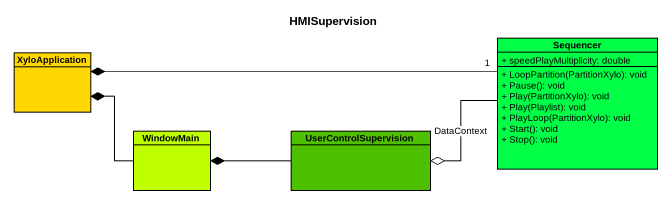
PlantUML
@startuml
title HMISupervision
hide circle
hide empty members
skinparam classAttributeIconSize 0
class XyloApplication #FFD700
class Sequencer #00FF46 {
  + speedPlayMultiplicity: double
  + LoopPartition(PartitionXylo): void
  + Pause(): void
  + Play(PartitionXylo): void
  + Play(Playlist): void
  + PlayLoop(PartitionXylo): void
  + Start(): void
  + Stop(): void
}
class WindowMain #C0FF00
class UserControlSupervision #4EC000
Sequencer "1" -left-* XyloApplication
Sequencer -left-o UserControlSupervision : DataContext
WindowMain -up-* XyloApplication
UserControlSupervision -left-* WindowMain
@enduml
